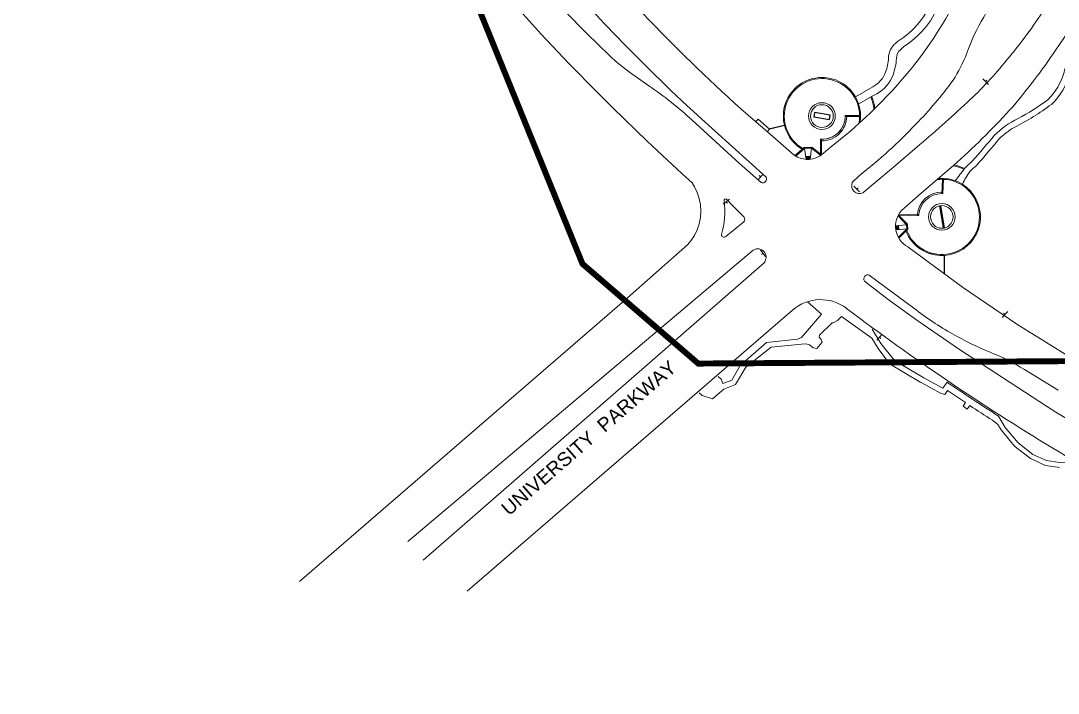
# Model space of a CAD drawing. Header units: feet. Extents: x 6763715 to 6770513, y 1886699 to 1891873.
# Drawn here: x 6764441 to 6765489, y 1887627 to 1888307 of the extents above; entities that cross this region are included whole.
import ezdxf

# ---------------------------------------------------------------- set-up
doc = ezdxf.new("R2010")
doc.units = ezdxf.units.FT
doc.header["$LTSCALE"] = 48
doc.header["$MEASUREMENT"] = 0
doc.linetypes.add('PHANTOM2', pattern=[1.25, 0.625, -0.125, 0.125, -0.125, 0.125, -0.125])
doc.layers.get('0').update_dxf_attribs({"lineweight": 0})
for name, color, linetype, lineweight in [('C-PKNG-STRP', 3, 'Continuous', 0), ('C-PROP', 7, 'PHANTOM2', 0), ('C-ROAD', 5, 'Continuous', 0), ('L-SITE-WALK', 6, 'Continuous', 0), ('L-SITE-WALL', 32, 'Continuous', 0)]:
    doc.layers.add(name, color=color, linetype=linetype, lineweight=lineweight)
doc.layers.add('C-ROAD-IDEN', color=7, linetype='Continuous')
doc.layers.add('L-NEW MONUMENT SIGN', color=5, linetype='Continuous')
doc.styles.get("Standard").update_dxf_attribs({"font": 'arial.ttf'})
pattern_1 = [(0, (-0.27637, -0.19485), (-1e-17, 0.216506350946), [0.125, -0.25]), (120, (-0.27637, -0.19485), (-0.1875, -0.108253175473), [0.125, -0.25]), (60, (-0.15137, -0.19485), (-0.1875, 0.108253175473), [0.125, -0.25])]

# ---------------------------------------------------------------- blocks, each defined once
blk = doc.blocks.new('Campus_Base_Map_NEW$0$S1')
for points in [[(-0.083, 0), (0.083, 0)], [(0, 0), (0, -0.042)]]:
    blk.add_lwpolyline(points)

msp = doc.modelspace()

# ---------------------------------------------------------------- hatches: boundary and pattern name
at = {"layer": 'L-SITE-WALK'}
h = msp.add_hatch(dxfattribs=at)
h.set_pattern_fill('HEX', color=256)
h.set_pattern_definition(pattern_1)
edge = h.paths.add_edge_path()
edge.add_line((6765238.6, 1888170.1), (6765233.8, 1888169.8))
edge.add_line((6765233.8, 1888169.8), (6765234.3, 1888166.8))
edge.add_arc((6765235.3, 1888183.9), 17.2, 266.8408, 280.2161)
edge.add_line((6765238.3, 1888167), (6765238.6, 1888170.1))
h = msp.add_hatch(dxfattribs=at)
h.set_pattern_fill('HEX', color=256)
h.set_pattern_definition(pattern_1)
edge = h.paths.add_edge_path()
edge.add_line((6765324.5, 1888099.6), (6765327.4, 1888099.9))
edge.add_line((6765327.4, 1888099.9), (6765327.9, 1888096))
edge.add_line((6765327.9, 1888096), (6765324.8, 1888095.6))
edge.add_arc((6765274.5, 1888093.6), 50.3, 2.3125, 6.8846)

# ---------------------------------------------------------------- linework, layer by layer
at = {"layer": 'C-PROP', "ltscale": 0.02, "const_width": 6, "elevation": -178.8}
msp.add_lwpolyline([(6769012.7, 1888295.4, 0.136105), (6767938.8, 1887977.8, -0.282387), (6765535, 1887963.2), (6765125.2, 1887960.5), (6765008.3, 1888061.2), (6763829.1, 1890965.3), (6763828.8, 1890986), (6763983.4, 1891051.4), (6764153.8, 1890819.5), (6764199.9, 1890842), (6764151.8, 1891122.8, -0.016472), (6764351.9, 1891197.6, -0.000343), (6765614, 1891619, -0.151573), (6766084.7, 1891639, -0.00004), (6767109.8, 1891365.4), (6767424.2, 1891242.2)], format="xyb", dxfattribs=at)
at = {"layer": 'C-ROAD', "lineweight": 0}
for p, q in [((6765050.8, 1888024.3), (6764722.3, 1887740.4)), ((6765220.3, 1888014.5), (6764891.8, 1887730.6))]:
    msp.add_line(p, q, dxfattribs=at)
at = {"layer": 'C-ROAD'}
for points in [[(6764507, 1889254.5), (6764534.1, 1889188.5), (6764560.4, 1889123.2, -0.002051), (6764611.4, 1888998.1, 0.016508), (6764681.4, 1888850.2, 0.013173), (6764768.3, 1888698.1, 0.013237), (6764854.7, 1888569.1, 0.017263), (6764954.8, 1888440.6, 0.01679), (6765069.8, 1888313.7, 0.019479), (6765168.1, 1888218), (6765197.7, 1888192.3), (6765222, 1888171.2, 0.35663), (6765251.6, 1888173), (6765258.9, 1888179.1, 0.060275), (6765346.3, 1888265.9, 0.04672), (6765393.7, 1888343.3, 0.04672)], [(6765280.8, 1888143.3), (6765288, 1888150.5, 0.038361), (6765345, 1888202.4, 0.03627), (6765382.5, 1888246.7, 0.042897), (6765396.5, 1888274, -0.054404), (6765413.5, 1888310.4, -0.062236), (6765431.1, 1888335.2, -0.21954), (6765458.1, 1888345, -0.206419), (6765476.2, 1888334, -0.255296), (6765475.1, 1888319.4, -0.035418), (6765436.8, 1888267.3, -0.038437), (6765396.8, 1888224.4, -0.01197), (6765345.8, 1888179.1), (6765320.2, 1888157.3), (6765291.5, 1888132.9, -0.692696), (6765280.8, 1888143.3)], [(6765498.8, 1888295.8), (6765486.4, 1888277.6, -0.030191), (6765439.6, 1888216.4, -0.024071), (6765383, 1888160.6), (6765350.3, 1888132.8), (6765330.5, 1888115.3, 0.475667), (6765336.7, 1888078.3), (6765392.1, 1888037.7), (6765447.9, 1887999.7, 0.000396), (6765547.1, 1887938.3, 0.021761)], [(6764832, 1887780.8), (6765180.8, 1888075.2, -0.85419), (6765191.6, 1888062.2), (6764847.4, 1887762)], [(6765477, 1887917.5), (6765389.1, 1887974.7), (6765345.8, 1888004.3), (6765317.1, 1888025.4), (6765293, 1888043.9, -0.719755), (6765297.9, 1888049.9), (6765343, 1888016.5, 0.038926), (6765382.1, 1887990.4, 0.030603), (6765419.9, 1887971.9, -0.053276), (6765454.6, 1887954.4), (6765488.8, 1887933.7)]]:
    msp.add_lwpolyline(points, format="xyb", dxfattribs=at)
for points in [[(6765166.7, 1888162.8), (6765118.9, 1888206.5, 0.036423), (6765075.4, 1888241.1), (6765055.8, 1888254.9, -0.040142), (6765032.4, 1888274.8, -0.027683), (6764945.7, 1888367.1, -0.009369), (6764867.7, 1888461.6, -0.009507), (6764801.3, 1888551.2, -0.012881), (6764720.3, 1888672.4, -0.020194), (6764638.4, 1888815.5, -0.014597), (6764564.9, 1888970.3, -0.00622), (6764522.7, 1889072.4), (6764485, 1889164.8), (6764457.6, 1889233.4, -0.792657), (6764475.8, 1889239.4), (6764549.8, 1889056.8, 0.015866), (6764609, 1888918.5, 0.017369), (6764690.2, 1888761.1, 0.02182), (6764798, 1888589.7, 0.023298), (6764913.9, 1888435.4, 0.017799), (6765038.6, 1888295.4, 0.016455), (6765125.2, 1888210.7), (6765193.8, 1888148.9, -0.73683), (6765188.7, 1888143.5)], [(6765159.8, 1888120.2), (6765171.4, 1888108.3, -0.424124), (6765171.2, 1888103.8), (6765152.9, 1888088.8, -0.629025), (6765148.6, 1888090.8, 0.110226), (6765151.2, 1888125, -0.626553), (6765153.6, 1888126.6)]]:
    msp.add_lwpolyline(points, format="xyb", close=True, dxfattribs=at)
for points in [[(6764939.2, 1888323.6), (6764966.6, 1888293.3), (6764994.7, 1888263.5), (6765023.3, 1888234.3), (6765038.1, 1888219.7), (6765038.9, 1888218.9), (6765073.7, 1888185.2), (6765109.1, 1888152.1), (6765119, 1888143), (6765121.4, 1888139.2), (6765124.2, 1888133.4), (6765126.2, 1888127.3), (6765127.4, 1888121), (6765127.8, 1888114.6), (6765127.4, 1888108.1), (6765126.2, 1888101.8), (6765124.2, 1888095.7), (6765121.4, 1888089.9), (6765117.8, 1888084.5), (6765114.8, 1888080.8), (6765050.8, 1888024.3)], [(6765183.1, 1888204.9), (6765185.6, 1888207.3), (6765197, 1888197.2), (6765194.8, 1888194.8)], [(6765477, 1887917.5), (6765486.5, 1887911.4), (6765524.6, 1887888.5)]]:
    msp.add_lwpolyline(points, dxfattribs=at)
at = {"layer": 'C-ROAD', "lineweight": 0}
for centre, radius, start, end in [((6765248.8, 1887981.6), 43.5, 52.8314, 130.8311), ((6766706.7, 1889904.6), 2369.7, 232.8314, 238.9201), ((6766724.7, 1889930.9), 2401.5, 238.8765, 244.5669)]:
    msp.add_arc(centre, radius, start, end, dxfattribs=at)
at = {"layer": 'L-NEW MONUMENT SIGN', "flags": 128}
for points in [[(6765242, 1888209.8), (6765257.8, 1888207.2), (6765258.5, 1888211.6), (6765242.7, 1888214.2)], [(6765369.2, 1888119.8), (6765370, 1888119.9), (6765373.7, 1888097.7), (6765372.9, 1888097.6)]]:
    msp.add_lwpolyline(points, close=True, dxfattribs=at)
at = {"layer": 'L-SITE-WALK', "lineweight": 0}
for p, q in [((6765273.6, 1888211.3), (6765288.1, 1888211.1)), ((6765273.6, 1888210.3), (6765288.1, 1888210.1)), ((6765248.8, 1888187.1), (6765248.6, 1888172.4)), ((6765249.8, 1888187.1), (6765249.6, 1888171.6)), ((6765222.8, 1888170.7), (6765232.1, 1888178.8)), ((6765223, 1888170.6), (6765232.2, 1888178.6)), ((6765223.2, 1888170.4), (6765232.3, 1888178.4)), ((6765223.3, 1888170.3), (6765232.3, 1888178.2)), ((6765223.5, 1888170.2), (6765232.4, 1888178)), ((6765223.7, 1888170.1), (6765232.5, 1888177.8)), ((6765232.1, 1888178.8), (6765239.8, 1888179)), ((6765232.2, 1888178.6), (6765239.7, 1888178.8)), ((6765232.3, 1888178.4), (6765239.7, 1888178.6)), ((6765232.3, 1888178.2), (6765239.6, 1888178.4)), ((6765232.4, 1888178), (6765239.5, 1888178.2)), ((6765232.5, 1888177.8), (6765239.5, 1888178)), ((6765232.5, 1888177.8), (6765234.3, 1888166.8)), ((6765239.5, 1888178), (6765238.3, 1888167)), ((6765249.1, 1888171), (6765239.5, 1888178.2)), ((6765248.9, 1888170.9), (6765239.5, 1888178)), ((6765249.3, 1888171.1), (6765239.6, 1888178.4)), ((6765249.6, 1888171.3), (6765239.7, 1888178.8)), ((6765249.5, 1888171.2), (6765239.7, 1888178.6)), ((6765249.8, 1888171.5), (6765239.8, 1888179)), ((6765371.2, 1888132.2), (6765372, 1888146.7)), ((6765372.2, 1888132.2), (6765373, 1888146.7)), ((6765327, 1888109.8), (6765335.8, 1888100.9)), ((6765327, 1888109.7), (6765335.6, 1888100.8)), ((6765327.1, 1888110), (6765336, 1888101)), ((6765327.2, 1888110.2), (6765336.2, 1888101)), ((6765327.3, 1888110.4), (6765336.4, 1888101.1)), ((6765347.7, 1888109.8), (6765327.4, 1888110.6)), ((6765327.4, 1888110.6), (6765336.6, 1888101.2)), ((6765347.8, 1888110.8), (6765328, 1888111.6)), ((6765347.7, 1888109.8), (6765347.8, 1888110.8)), ((6765335.6, 1888100.8), (6765324.5, 1888099.6)), ((6765336, 1888096.8), (6765335.6, 1888100.8)), ((6765336.2, 1888096.7), (6765335.8, 1888100.9)), ((6765336.4, 1888096.7), (6765336, 1888101)), ((6765336.6, 1888096.6), (6765336.2, 1888101)), ((6765336.8, 1888096.5), (6765336.4, 1888101.1)), ((6765337, 1888096.5), (6765336.6, 1888101.2)), ((6765336, 1888096.8), (6765324.8, 1888095.6)), ((6765336, 1888096.8), (6765327.3, 1888088.1)), ((6765336.2, 1888096.7), (6765327.4, 1888087.9)), ((6765336.4, 1888096.6), (6765327.5, 1888087.7)), ((6765336.6, 1888096.5), (6765327.6, 1888087.6)), ((6765336.8, 1888096.5), (6765327.7, 1888087.4)), ((6765337, 1888096.4), (6765327.8, 1888087.2)), ((6765373.5, 1888069.8), (6765373.5, 1888051.4)), ((6765374, 1888069.8), (6765374, 1888051)), ((6765300.4, 1887986.1), (6765306.9, 1887975.6)), ((6765306.9, 1887975.6), (6765318.4, 1887960.2)), ((6765318.4, 1887960.2), (6765350.1, 1887941.4)), ((6765350.3, 1887941.3), (6765369.7, 1887930.7)), ((6765369.7, 1887930.7), (6765374.2, 1887929.2)), ((6765376.9, 1887933.2), (6765374.2, 1887929.2)), ((6765395.2, 1887921.1), (6765376.9, 1887933.2)), ((6765392.6, 1887917.3), (6765395.2, 1887921.1)), ((6765396.8, 1887914.4), (6765392.6, 1887917.3)), ((6765396.8, 1887914.4), (6765399.4, 1887918.1)), ((6765427.9, 1887898.8), (6765422.3, 1887903.2)), ((6765431, 1887893.4), (6765427.9, 1887898.8)), ((6765444.6, 1887877.2), (6765431, 1887893.4)), ((6765460.7, 1887864.5), (6765444.6, 1887877.2)), ((6765475.9, 1887857.6), (6765460.7, 1887864.5)), ((6765490.2, 1887855.6), (6765475.9, 1887857.6))]:
    msp.add_line(p, q, dxfattribs=at)
for points in [[(6765388, 1888377.8, 0.139169), (6765362.6, 1888330.6, -0.16974), (6765326.5, 1888285.8, 0.01402), (6765322.3, 1888282.2, 0.156305), (6765317.3, 1888269.2, -0.073256), (6765314.4, 1888255, -0.182928), (6765301.5, 1888240.1), (6765283.9, 1888230.1)], [(6765287.2, 1888222.8), (6765300.8, 1888230.6), (6765305.4, 1888233.1, 0.182928), (6765321.9, 1888252.2, 0.073256), (6765325.3, 1888268.8, -0.22737), (6765329.7, 1888278), (6765332.5, 1888280.4, -0.018313), (6765338.3, 1888284.6, 0.153363), (6765370.3, 1888328.5, -0.14217), (6765392.9, 1888371)], [(6765394.2, 1888157.6, -0.027293), (6765402.2, 1888165.2, 0.004388), (6765424.4, 1888191.2, -0.087669), (6765448.2, 1888208, 0.033676), (6765478.1, 1888227, 0.128994), (6765494.7, 1888254.9, -0.011138), (6765499, 1888270.3, -0.058927), (6765510, 1888290.6), (6765516.1, 1888300), (6765516.7, 1888305.3)], [(6765528.2, 1888302.9), (6765521.1, 1888296.7), (6765513.1, 1888284.4, 0.049202), (6765504.7, 1888268.3, 0.011018), (6765500.5, 1888253.3, -0.130928), (6765482, 1888222.4, -0.041055), (6765444.4, 1888199.2, 0.063608), (6765428.8, 1888187.1, -0.004413), (6765406.5, 1888161, 0.024624), (6765399.6, 1888154.5, 0.024624)], [(6765394.2, 1888157.6, -0.0108), (6765384.7, 1888145.3, -13659.510496)], [(6765399.6, 1888154.5, 0.055056), (6765392, 1888141.7, 1.301808)], [(6765324.5, 1888099.6), (6765327.4, 1888099.9), (6765327.9, 1888096), (6765324.8, 1888095.6, 0.019952), (6765324.5, 1888099.6, -0.026056)], [(6765599.1, 1887807.8), (6765505.4, 1887860.2), (6765490.1, 1887860.4), (6765476.9, 1887862.5), (6765463.2, 1887868.7), (6765448.4, 1887880.4), (6765435, 1887896), (6765428.5, 1887907.4, -0.006565), (6765376.5, 1887941.6), (6765372.3, 1887935.5), (6765352.9, 1887946.1), (6765323.5, 1887963.6), (6765309.5, 1887980.9), (6765300.8, 1887995.1)]]:
    msp.add_lwpolyline(points, format="xyb", dxfattribs=at)
for points in [[(6765273.6, 1888211.3), (6765273.6, 1888210.3)], [(6765196.5, 1888197.6), (6765212.2, 1888201.5)], [(6765197, 1888197.2), (6765212.3, 1888201.1)], [(6765248.8, 1888187.1), (6765249.8, 1888187.1)], [(6765371.2, 1888132.2), (6765372.2, 1888132.2)], [(6765235.4, 1888023), (6765249.8, 1888010.4), (6765229.3, 1887986.9), (6765225.3, 1887985.2), (6765194.1, 1887981.9), (6765167.5, 1887958.5), (6765159.1, 1887943.7), (6765150.1, 1887940.3), (6765148.4, 1887944.7), (6765145.4, 1887947.5)], [(6765126.2, 1887930.8), (6765129.1, 1887928.1), (6765139.7, 1887924.7), (6765151.1, 1887934.5), (6765162.8, 1887939.2), (6765173.1, 1887956.9), (6765198.8, 1887977.2), (6765229.5, 1887980), (6765233.9, 1887980.5), (6765237.5, 1887979.4), (6765241.2, 1887976.5), (6765244.8, 1887975.8), (6765250.5, 1887982.2), (6765249.3, 1887984.7), (6765247.4, 1887987.3), (6765247.5, 1887989.3), (6765260.3, 1888001.6), (6765261.5, 1888001.8), (6765265.9, 1888004.1), (6765270, 1888008), (6765300.4, 1887986.1)]]:
    msp.add_lwpolyline(points, dxfattribs=at)
msp.add_lwpolyline([(6765238.6, 1888170.1), (6765233.8, 1888169.8), (6765234.3, 1888166.8, 0.058427), (6765238.3, 1888167)], format="xyb", close=True, dxfattribs=at)
for centre, radius, start, end in [((6765250.1, 1888210.6), 39, 30, 239.2194), ((6765250.1, 1888210.5), 38, 0.8637, 239.6632), ((6765250.1, 1888210.6), 39, 350.2892, 30), ((6765250.1, 1888210.6), 53, 7.3076, 21.3184), ((6765250.1, 1888210.6), 54, 8.1076, 21.4804), ((6765250.1, 1888210.6), 38, 348.3269, 359.2734), ((6765371.2, 1888108.7), 54, 64.7766, 76.5467), ((6765371.2, 1888108.7), 53, 64.9973, 77.3044), ((6765371.2, 1888108.7), 38, 200.9691, 87.3348), ((6765371.2, 1888108.7), 38, 88.8429, 97.3434), ((6765371.2, 1888108.7), 39, 273.3705, 95.1451), ((6765371.2, 1888108.7), 39, 201.6186, 273.3705), ((6765371.2, 1888108.7), 39, 221.3045, 273.3705), ((6766707.4, 1889903.1), 2377.2, 236.6191, 237.2773)]:
    msp.add_arc(centre, radius, start, end, dxfattribs=at)
at = {"layer": 'L-SITE-WALL', "lineweight": 0}
msp.add_lwpolyline([(6765275.1, 1888210.3, -0.414214), (6765249.8, 1888185.6), (6765249.8, 1888187.1, 0.414214), (6765273.6, 1888210.3)], format="xyb", close=True, dxfattribs=at)
for points in [[(6765371.2, 1888132.2), (6765371.3, 1888133.7, 0.391261), (6765346.3, 1888110.8), (6765347.8, 1888110.8)], [(6765347.8, 1888110.8, -0.389661), (6765371.2, 1888132.2, -0.391261)]]:
    msp.add_lwpolyline(points, format="xyb", dxfattribs=at)
at = {"layer": 'L-SITE-WALL'}
for centre, radius in [((6765250.1, 1888210.6), 13.5), ((6765250.1, 1888210.6), 11.5), ((6765371.2, 1888108.7), 13.5), ((6765371.2, 1888108.7), 11.5)]:
    msp.add_circle(centre, radius, dxfattribs=at)
msp.add_arc((6765250.1, 1888210.6), 23.5, 269.2734, 359.2734, dxfattribs=at)

# ---------------------------------------------------------------- block references
at = {"layer": 'C-PKNG-STRP'}
for p, xscale, yscale, zscale, rotation in [((6765415.4, 1888245.4), 47.99999999999999, 47.99999999999999, 47.99999999999999, 135.9435015145508), ((6765188.2, 1888149.1), 47.99999999999996, 47.99999999999996, 47.99999999999996, 228.0408992766659), ((6765285.2, 1888136.8), 48, 48, 48, 133.9595480792706), ((6765153.5, 1888124), 47.99999999999999, 47.99999999999999, 47.99999999999999, 38.71037466244881), ((6765190.6, 1888071.9), 47.99999999999997, 47.99999999999997, 47.99999999999997, 307.536316265188), ((6765435, 1888010.1), 48.00000000000001, 48.00000000000001, 48.00000000000001, 226.870255941301), ((6765308.2, 1887987.2), 48.00000000000001, 48.00000000000001, 48.00000000000001, 47.82573772240676)]:
    msp.add_blockref('Campus_Base_Map_NEW$0$S1', p, dxfattribs=dict(at, xscale=xscale, yscale=yscale, zscale=zscale, rotation=rotation))

# ---------------------------------------------------------------- texts
at = {"layer": 'C-ROAD-IDEN'}
msp.add_text('UNIVERSITY  PARKWAY', height=14, rotation=41, dxfattribs=at).set_placement((6764933.9, 1887806))

doc.saveas('drawing.dxf')
